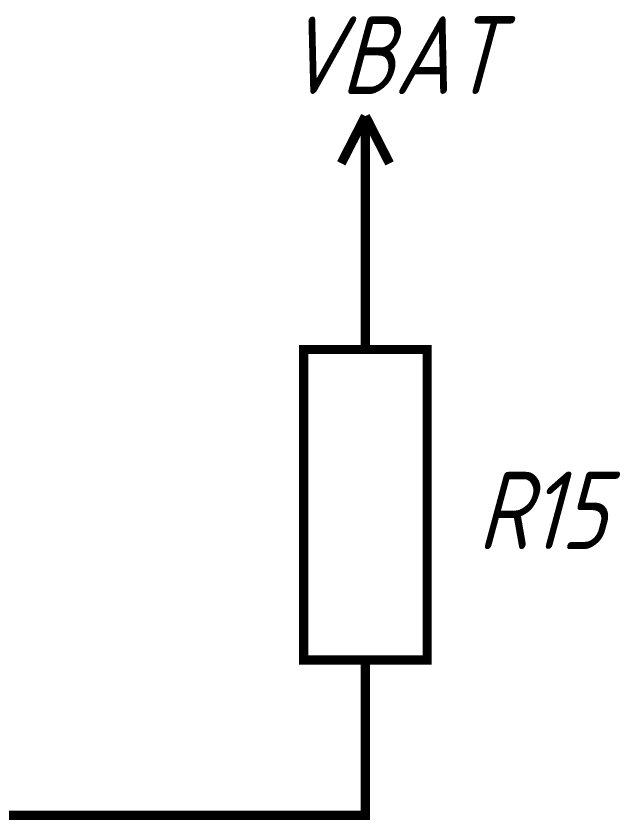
# Model space of a CAD drawing. Header units: millimetres. Extents: x 101 to 942, y 57 to 651.
# Drawn here: x 846.22 to 865.68, y 481.14 to 507.03 of the extents above; entities that cross this region are included whole.
import ezdxf

# ---------------------------------------------------------------- set-up
doc = ezdxf.new("R2010")
doc.units = ezdxf.units.MM
doc.header["$LTSCALE"] = 0.5
doc.layers.add('Sheet', color=255, linetype='Continuous')
doc.styles.add('GOST type A0', font='', dxfattribs={"oblique": 15, "height": 3.5})
doc.styles.get('GOST type A0').set_extended_font_data('GOST type A')

msp = doc.modelspace()

# ---------------------------------------------------------------- linework, layer by layer
at = {"layer": 'Sheet', "color": 7, "const_width": 0.3}
for points in [[(857.46, 503.809), (856.684, 502.287)], [(857.46, 503.809), (858.236, 502.287)], [(857.46, 501.293), (857.46, 503.809)], [(857.46, 498.776), (857.46, 501.293)], [(857.46, 496.291), (857.46, 498.776)], [(857.46, 486.288), (857.46, 483.771)], [(847.46, 481.286), (857.46, 481.286), (857.46, 483.771)], [(844.975, 481.286), (847.46, 481.286)]]:
    msp.add_lwpolyline(points, dxfattribs=at)
msp.add_lwpolyline([(855.472, 496.291), (859.448, 496.291), (859.448, 486.288), (855.472, 486.288), (855.472, 496.291)], close=True, dxfattribs=at)

# ---------------------------------------------------------------- texts
at = {"layer": 'Sheet', "color": 7, "style": 'GOST type A0', "oblique": 15}
for s, p in [('VBAT', (854.851, 504.524)), ('R15', (861.062, 489.86))]:
    msp.add_text(s, height=2.5, dxfattribs=at).set_placement(p)

doc.saveas('drawing.dxf')
